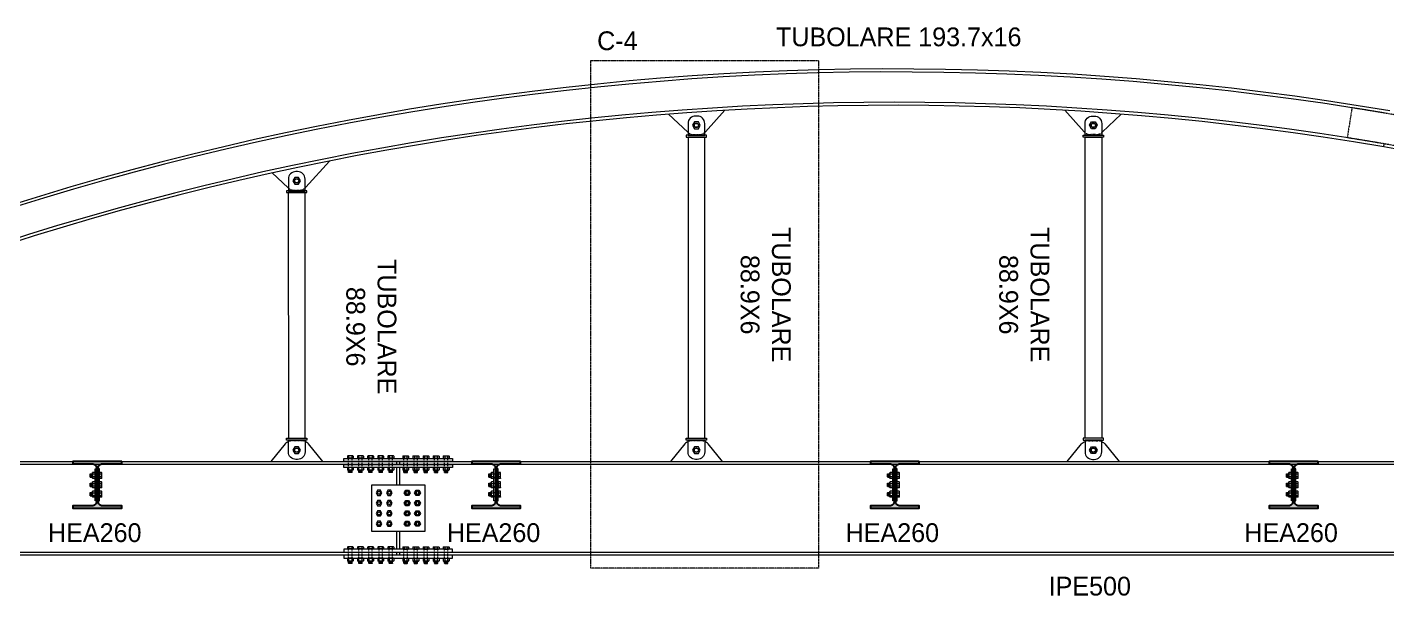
# Model space of a CAD drawing. Header units: millimetres. Extents: x -6949 to 549764, y -83146 to 127128.
# Drawn here: x 178001 to 185246, y 102865 to 105893 of the extents above; entities that cross this region are included whole.
import ezdxf

# ---------------------------------------------------------------- set-up
doc = ezdxf.new("R2010")
doc.units = ezdxf.units.MM
doc.linetypes.add('Centro', pattern=[31.75, 6.35, -4.7625, 15.875, -4.7625])
doc.linetypes.add('Tratto', pattern=[6.35, 3.175, -3.175])
doc.layers.add('A-DETL-HDLN', color=7, linetype='Tratto', lineweight=18, true_color=0x00a600)
doc.layers.add('quote', color=7, linetype='Continuous', lineweight=5, true_color=0x383838)
for name, color, linetype, lineweight in [('bulloni', 5, 'Continuous', 9), ('LINEA DI SEZIONE', 1, 'Centro', 9), ('piastra', 6, 'Continuous', 18), ('S-BEAM', 5, 'Continuous', 18), ('SEZIONI acciaio - Steel sections', 7, 'Continuous', 25), ('tratteggio', 253, 'Tratto', 15)]:
    doc.layers.add(name, color=color, linetype=linetype, lineweight=lineweight)
doc.styles.get("Standard").update_dxf_attribs({"font": ''})
doc.styles.get('Standard').set_extended_font_data('Bahnschrift Light')

# ---------------------------------------------------------------- blocks, each defined once
blk = doc.blocks.new('*U1054')
at = {"layer": 'bulloni'}
blk.add_lwpolyline([(-15.6, 0), (-7.8, -13.5), (7.8, -13.5), (15.6, 0), (7.8, 13.5), (-7.8, 13.5)], close=True, dxfattribs=at)
for radius in [9, 7.88]:
    blk.add_circle((0, 0), radius, dxfattribs=at)
blk = doc.blocks.new('*U1055')
at = {"color": 0, "linetype": 'ByBlock', "lineweight": -2, "transparency": 16777216}
for p in [(0, 0), (55, 0), (0, -55), (55, -55), (0, -110), (55, -110), (0, -165), (55, -165)]:
    blk.add_blockref('*U1054', p, dxfattribs=at)
blk = doc.blocks.new('*U1056')
at = {"layer": 'bulloni'}
blk.add_lwpolyline([(-15.6, 0), (-7.8, -13.5), (7.8, -13.5), (15.6, 0), (7.8, 13.5), (-7.8, 13.5)], close=True, dxfattribs=at)
for radius in [9, 7.88]:
    blk.add_circle((0, 0), radius, dxfattribs=at)
blk = doc.blocks.new('*U1057')
at = {"color": 0, "linetype": 'ByBlock', "lineweight": -2, "transparency": 16777216}
for p in [(0, 0), (55, 0), (0, -55), (55, -55), (0, -110), (55, -110), (0, -165), (55, -165)]:
    blk.add_blockref('*U1056', p, dxfattribs=at)
blk = doc.blocks.new('*U1058')
at = {"layer": 'bulloni'}
for p, q in [((-13.7, 44.3), (-15.6, 43.1)), ((-15.6, 43.1), (-15.6, 32.8)), ((15.6, 32.8), (-15.6, 32.8)), ((13.7, 44.3), (-13.7, 44.3)), ((-12.5, 32.8), (-12.5, 32.3)), ((12.5, 32.3), (-12.5, 32.3)), ((-7.8, 32.8), (-7.8, 43.1)), ((7.8, 43.1), (7.8, 32.8)), ((12.5, 32.8), (12.5, 32.3)), ((13.7, 44.3), (15.6, 43.1)), ((15.6, 43.1), (15.6, 32.8)), ((-13.7, -16.7), (-15.6, -17.9)), ((-15.6, -17.9), (-15.6, -30.4)), ((-13.7, -31.7), (-15.6, -30.4)), ((13.7, -16.7), (-13.7, -16.7)), ((13.7, -31.7), (-13.7, -31.7)), ((-9, -43.3), (-9, -31.7)), ((-8, -44.3), (-9, -43.3)), ((9, -43.3), (-9, -43.3)), ((8, -44.3), (-8, -44.3)), ((-7.8, -30.4), (-7.8, -17.9)), ((-6.5, -34.4), (6.5, -33.7)), ((-6.5, -39.4), (6.5, -38.7)), ((-5, -36.8), (5, -36.3)), ((-5, -41.8), (5, -41.3)), ((7.8, -17.9), (7.8, -30.4)), ((9, -43.3), (8, -44.3)), ((9, -43.3), (9, -31.7)), ((13.7, -16.7), (15.6, -17.9)), ((13.7, -31.7), (15.6, -30.4)), ((15.6, -17.9), (15.6, -30.4))]:
    blk.add_line(p, q, dxfattribs=at)
at = {"layer": 'bulloni', "linetype": 'Tratto'}
for points in [[(-9, -16.7), (-9, 31.3)], [(9, -16.7), (9, 31.3)]]:
    blk.add_lwpolyline(points, dxfattribs=at)
at = {"layer": 'bulloni'}
for centre, radius, start, end in [((-11.7, 37.6), 6.67, 54.26215, 125.73785), ((-10, 31.3), 1, 0, 90), ((0, 19.5), 24.8, 71.68582, 108.31418), ((11.7, 37.6), 6.67, 54.26215, 125.73785), ((10, 31.3), 1, 90, 180), ((-11.7, -23.4), 6.67, 54.26215, 125.73785), ((-11.7, -25), 6.67, 234.26215, 305.73785), ((0, -41.5), 24.8, 71.68582, 108.31418), ((0, -6.9), 24.8, 251.68582, 288.31418), ((11.7, -23.4), 6.67, 54.26215, 125.73785), ((11.7, -25), 6.67, 234.26215, 305.73785)]:
    blk.add_arc(centre, radius, start, end, dxfattribs=at)
blk = doc.blocks.new('*U1044')
at = {"color": 0, "linetype": 'ByBlock', "lineweight": -2, "transparency": 16777216}
for p in [(0, 0), (54, 0), (108, 0), (162, 0), (216, 0)]:
    blk.add_blockref('*U1058', p, dxfattribs=at)
blk = doc.blocks.new('*U1045')
at = {"layer": 'bulloni'}
for p, q in [((-13.7, 44.3), (-15.6, 43.1)), ((-15.6, 43.1), (-15.6, 32.8)), ((15.6, 32.8), (-15.6, 32.8)), ((13.7, 44.3), (-13.7, 44.3)), ((-12.5, 32.8), (-12.5, 32.3)), ((12.5, 32.3), (-12.5, 32.3)), ((-7.8, 32.8), (-7.8, 43.1)), ((7.8, 43.1), (7.8, 32.8)), ((12.5, 32.8), (12.5, 32.3)), ((13.7, 44.3), (15.6, 43.1)), ((15.6, 43.1), (15.6, 32.8)), ((-13.7, -16.7), (-15.6, -17.9)), ((-15.6, -17.9), (-15.6, -30.4)), ((-13.7, -31.7), (-15.6, -30.4)), ((13.7, -16.7), (-13.7, -16.7)), ((13.7, -31.7), (-13.7, -31.7)), ((-9, -43.3), (-9, -31.7)), ((-8, -44.3), (-9, -43.3)), ((9, -43.3), (-9, -43.3)), ((8, -44.3), (-8, -44.3)), ((-7.8, -30.4), (-7.8, -17.9)), ((-6.5, -34.4), (6.5, -33.7)), ((-6.5, -39.4), (6.5, -38.7)), ((-5, -36.8), (5, -36.3)), ((-5, -41.8), (5, -41.3)), ((7.8, -17.9), (7.8, -30.4)), ((9, -43.3), (8, -44.3)), ((9, -43.3), (9, -31.7)), ((13.7, -16.7), (15.6, -17.9)), ((13.7, -31.7), (15.6, -30.4)), ((15.6, -17.9), (15.6, -30.4))]:
    blk.add_line(p, q, dxfattribs=at)
at = {"layer": 'bulloni', "linetype": 'Tratto'}
for points in [[(-9, -16.7), (-9, 31.3)], [(9, -16.7), (9, 31.3)]]:
    blk.add_lwpolyline(points, dxfattribs=at)
at = {"layer": 'bulloni'}
for centre, radius, start, end in [((-11.7, 37.6), 6.67, 54.26215, 125.73785), ((-10, 31.3), 1, 0, 90), ((0, 19.5), 24.8, 71.68582, 108.31418), ((11.7, 37.6), 6.67, 54.26215, 125.73785), ((10, 31.3), 1, 90, 180), ((-11.7, -23.4), 6.67, 54.26215, 125.73785), ((-11.7, -25), 6.67, 234.26215, 305.73785), ((0, -41.5), 24.8, 71.68582, 108.31418), ((0, -6.9), 24.8, 251.68582, 288.31418), ((11.7, -23.4), 6.67, 54.26215, 125.73785), ((11.7, -25), 6.67, 234.26215, 305.73785)]:
    blk.add_arc(centre, radius, start, end, dxfattribs=at)
blk = doc.blocks.new('*U1051')
at = {"color": 0, "linetype": 'ByBlock', "lineweight": -2, "transparency": 16777216}
for p in [(0, 0), (54, 0), (108, 0), (162, 0), (216, 0)]:
    blk.add_blockref('*U1045', p, dxfattribs=at)
blk = doc.blocks.new('*U1043')
at = {"layer": 'bulloni'}
for p, q in [((-13.7, 44.3), (-15.6, 43.1)), ((-15.6, 43.1), (-15.6, 32.8)), ((15.6, 32.8), (-15.6, 32.8)), ((13.7, 44.3), (-13.7, 44.3)), ((-12.5, 32.8), (-12.5, 32.3)), ((12.5, 32.3), (-12.5, 32.3)), ((-7.8, 32.8), (-7.8, 43.1)), ((7.8, 43.1), (7.8, 32.8)), ((12.5, 32.8), (12.5, 32.3)), ((13.7, 44.3), (15.6, 43.1)), ((15.6, 43.1), (15.6, 32.8)), ((-13.7, -16.7), (-15.6, -17.9)), ((-15.6, -17.9), (-15.6, -30.4)), ((-13.7, -31.7), (-15.6, -30.4)), ((13.7, -16.7), (-13.7, -16.7)), ((13.7, -31.7), (-13.7, -31.7)), ((-9, -43.3), (-9, -31.7)), ((-8, -44.3), (-9, -43.3)), ((9, -43.3), (-9, -43.3)), ((8, -44.3), (-8, -44.3)), ((-7.8, -30.4), (-7.8, -17.9)), ((-6.5, -34.4), (6.5, -33.7)), ((-6.5, -39.4), (6.5, -38.7)), ((-5, -36.8), (5, -36.3)), ((-5, -41.8), (5, -41.3)), ((7.8, -17.9), (7.8, -30.4)), ((9, -43.3), (8, -44.3)), ((9, -43.3), (9, -31.7)), ((13.7, -16.7), (15.6, -17.9)), ((13.7, -31.7), (15.6, -30.4)), ((15.6, -17.9), (15.6, -30.4))]:
    blk.add_line(p, q, dxfattribs=at)
at = {"layer": 'bulloni', "linetype": 'Tratto'}
for points in [[(-9, -16.7), (-9, 31.3)], [(9, -16.7), (9, 31.3)]]:
    blk.add_lwpolyline(points, dxfattribs=at)
at = {"layer": 'bulloni'}
for centre, radius, start, end in [((-11.7, 37.6), 6.67, 54.26215, 125.73785), ((-10, 31.3), 1, 0, 90), ((0, 19.5), 24.8, 71.68582, 108.31418), ((11.7, 37.6), 6.67, 54.26215, 125.73785), ((10, 31.3), 1, 90, 180), ((-11.7, -23.4), 6.67, 54.26215, 125.73785), ((-11.7, -25), 6.67, 234.26215, 305.73785), ((0, -41.5), 24.8, 71.68582, 108.31418), ((0, -6.9), 24.8, 251.68582, 288.31418), ((11.7, -23.4), 6.67, 54.26215, 125.73785), ((11.7, -25), 6.67, 234.26215, 305.73785)]:
    blk.add_arc(centre, radius, start, end, dxfattribs=at)
blk = doc.blocks.new('*U1059')
at = {"color": 0, "linetype": 'ByBlock', "lineweight": -2, "transparency": 16777216}
for p in [(0, 0), (54, 0), (108, 0), (162, 0), (216, 0)]:
    blk.add_blockref('*U1043', p, dxfattribs=at)
blk = doc.blocks.new('*U1053')
at = {"layer": 'bulloni'}
for p, q in [((-13.7, 44.3), (-15.6, 43.1)), ((-15.6, 43.1), (-15.6, 32.8)), ((15.6, 32.8), (-15.6, 32.8)), ((13.7, 44.3), (-13.7, 44.3)), ((-12.5, 32.8), (-12.5, 32.3)), ((12.5, 32.3), (-12.5, 32.3)), ((-7.8, 32.8), (-7.8, 43.1)), ((7.8, 43.1), (7.8, 32.8)), ((12.5, 32.8), (12.5, 32.3)), ((13.7, 44.3), (15.6, 43.1)), ((15.6, 43.1), (15.6, 32.8)), ((-13.7, -16.7), (-15.6, -17.9)), ((-15.6, -17.9), (-15.6, -30.4)), ((-13.7, -31.7), (-15.6, -30.4)), ((13.7, -16.7), (-13.7, -16.7)), ((13.7, -31.7), (-13.7, -31.7)), ((-9, -43.3), (-9, -31.7)), ((-8, -44.3), (-9, -43.3)), ((9, -43.3), (-9, -43.3)), ((8, -44.3), (-8, -44.3)), ((-7.8, -30.4), (-7.8, -17.9)), ((-6.5, -34.4), (6.5, -33.7)), ((-6.5, -39.4), (6.5, -38.7)), ((-5, -36.8), (5, -36.3)), ((-5, -41.8), (5, -41.3)), ((7.8, -17.9), (7.8, -30.4)), ((9, -43.3), (8, -44.3)), ((9, -43.3), (9, -31.7)), ((13.7, -16.7), (15.6, -17.9)), ((13.7, -31.7), (15.6, -30.4)), ((15.6, -17.9), (15.6, -30.4))]:
    blk.add_line(p, q, dxfattribs=at)
at = {"layer": 'bulloni', "linetype": 'Tratto'}
for points in [[(-9, -16.7), (-9, 31.3)], [(9, -16.7), (9, 31.3)]]:
    blk.add_lwpolyline(points, dxfattribs=at)
at = {"layer": 'bulloni'}
for centre, radius, start, end in [((-11.7, 37.6), 6.67, 54.26215, 125.73785), ((-10, 31.3), 1, 0, 90), ((0, 19.5), 24.8, 71.68582, 108.31418), ((11.7, 37.6), 6.67, 54.26215, 125.73785), ((10, 31.3), 1, 90, 180), ((-11.7, -23.4), 6.67, 54.26215, 125.73785), ((-11.7, -25), 6.67, 234.26215, 305.73785), ((0, -41.5), 24.8, 71.68582, 108.31418), ((0, -6.9), 24.8, 251.68582, 288.31418), ((11.7, -23.4), 6.67, 54.26215, 125.73785), ((11.7, -25), 6.67, 234.26215, 305.73785)]:
    blk.add_arc(centre, radius, start, end, dxfattribs=at)
blk = doc.blocks.new('*U1052')
at = {"color": 0, "linetype": 'ByBlock', "lineweight": -2, "transparency": 16777216}
for p in [(0, 0), (54, 0), (108, 0), (162, 0), (216, 0)]:
    blk.add_blockref('*U1053', p, dxfattribs=at)
blk = doc.blocks.new('vfdcv')
at = {"layer": 'bulloni'}
for p, q in [((50940.3, -31978.2), (50941.3, -31977.2)), ((50940.3, -31994.2), (50940.3, -31978.2)), ((50941.3, -31995.2), (50940.3, -31994.2)), ((50941.3, -31977.2), (50952.9, -31977.2)), ((50941.3, -31995.2), (50941.3, -31977.2)), ((50941.3, -31995.2), (50952.9, -31995.2)), ((50942.8, -31981.2), (50943.3, -31991.2)), ((50945.2, -31979.7), (50945.9, -31992.7)), ((50947.8, -31981.2), (50948.3, -31991.2)), ((50950.2, -31979.7), (50950.9, -31992.7)), ((50952.9, -31972.5), (50954.2, -31970.6)), ((50952.9, -31999.9), (50952.9, -31972.5)), ((50952.9, -31999.9), (50954.2, -32001.7)), ((50952.9, -32022.5), (50954.2, -32020.6)), ((50952.9, -32049.9), (50952.9, -32022.5)), ((50966.7, -31970.6), (50954.2, -31970.6)), ((50954.2, -31978.4), (50966.7, -31978.4)), ((50966.7, -31994), (50954.2, -31994)), ((50966.7, -32001.7), (50954.2, -32001.7)), ((50966.7, -32020.6), (50954.2, -32020.6)), ((50967.9, -31972.5), (50966.7, -31970.6)), ((50967.9, -31999.9), (50966.7, -32001.7)), ((50967.9, -32022.5), (50966.7, -32020.6)), ((50967.9, -31999.9), (50967.9, -31972.5)), ((50967.9, -32049.9), (50967.9, -32022.5)), ((50991.4, -31998.7), (50991.4, -31973.7)), ((50991.9, -31973.7), (50991.4, -31973.7)), ((50991.9, -31998.7), (50991.4, -31998.7)), ((50991.9, -32001.7), (50991.9, -31970.6)), ((51002.2, -31970.6), (50991.9, -31970.6)), ((50991.9, -31978.4), (51002.2, -31978.4)), ((51002.2, -31994), (50991.9, -31994)), ((51002.2, -32001.7), (50991.9, -32001.7)), ((50991.9, -32051.7), (50991.9, -32020.6)), ((51002.2, -32020.6), (50991.9, -32020.6)), ((51003.4, -31972.5), (51002.2, -31970.6)), ((51003.4, -31999.9), (51002.2, -32001.7)), ((51003.4, -32022.5), (51002.2, -32020.6)), ((51003.4, -31999.9), (51003.4, -31972.5)), ((51003.4, -32049.9), (51003.4, -32022.5)), ((50940.3, -32028.2), (50941.3, -32027.2)), ((50940.3, -32044.2), (50940.3, -32028.2)), ((50941.3, -32045.2), (50940.3, -32044.2)), ((50940.3, -32078.2), (50941.3, -32077.2)), ((50940.3, -32094.2), (50940.3, -32078.2)), ((50941.3, -32095.2), (50940.3, -32094.2)), ((50941.3, -32027.2), (50952.9, -32027.2)), ((50941.3, -32045.2), (50941.3, -32027.2)), ((50941.3, -32045.2), (50952.9, -32045.2)), ((50941.3, -32077.2), (50952.9, -32077.2)), ((50941.3, -32095.2), (50941.3, -32077.2)), ((50941.3, -32095.2), (50952.9, -32095.2)), ((50942.8, -32031.2), (50943.3, -32041.2)), ((50942.8, -32081.2), (50943.3, -32091.2)), ((50945.2, -32029.7), (50945.9, -32042.7)), ((50945.2, -32079.7), (50945.9, -32092.7)), ((50947.8, -32031.2), (50948.3, -32041.2)), ((50947.8, -32081.2), (50948.3, -32091.2)), ((50950.2, -32029.7), (50950.9, -32042.7)), ((50950.2, -32079.7), (50950.9, -32092.7)), ((50952.9, -32049.9), (50954.2, -32051.7)), ((50952.9, -32072.5), (50954.2, -32070.6)), ((50952.9, -32099.9), (50952.9, -32072.5)), ((50954.2, -32028.4), (50966.7, -32028.4)), ((50966.7, -32044), (50954.2, -32044)), ((50966.7, -32051.7), (50954.2, -32051.7)), ((50966.7, -32070.6), (50954.2, -32070.6)), ((50954.2, -32078.4), (50966.7, -32078.4)), ((50966.7, -32094), (50954.2, -32094)), ((50967.9, -32049.9), (50966.7, -32051.7)), ((50967.9, -32072.5), (50966.7, -32070.6)), ((50967.9, -32099.9), (50967.9, -32072.5)), ((50991.4, -32048.7), (50991.4, -32023.7)), ((50991.9, -32023.7), (50991.4, -32023.7)), ((50991.9, -32048.7), (50991.4, -32048.7)), ((50991.4, -32098.7), (50991.4, -32073.7)), ((50991.9, -32073.7), (50991.4, -32073.7)), ((50991.9, -32028.4), (51002.2, -32028.4)), ((51002.2, -32044), (50991.9, -32044)), ((51002.2, -32051.7), (50991.9, -32051.7)), ((50991.9, -32101.7), (50991.9, -32070.6)), ((51002.2, -32070.6), (50991.9, -32070.6)), ((50991.9, -32078.4), (51002.2, -32078.4)), ((51002.2, -32094), (50991.9, -32094)), ((51003.4, -32049.9), (51002.2, -32051.7)), ((51003.4, -32072.5), (51002.2, -32070.6)), ((51003.4, -32099.9), (51003.4, -32072.5)), ((50952.9, -32099.9), (50954.2, -32101.7)), ((50966.7, -32101.7), (50954.2, -32101.7)), ((50967.9, -32099.9), (50966.7, -32101.7)), ((50991.9, -32098.7), (50991.4, -32098.7)), ((51002.2, -32101.7), (50991.9, -32101.7)), ((51003.4, -32099.9), (51002.2, -32101.7))]:
    blk.add_line(p, q, dxfattribs=at)
at = {"layer": 'bulloni', "linetype": 'Tratto'}
for points in [[(50967.9, -31977.2), (50990.4, -31977.2)], [(50967.9, -31995.2), (50990.4, -31995.2)], [(50967.9, -32027.2), (50990.4, -32027.2)], [(50967.9, -32045.2), (50990.4, -32045.2)], [(50967.9, -32077.2), (50990.4, -32077.2)], [(50967.9, -32095.2), (50990.4, -32095.2)]]:
    blk.add_lwpolyline(points, dxfattribs=at)
at = {"layer": 'bulloni'}
for centre, radius, start, end in [((50959.6, -31974.5), 6.67, 144.26215, 215.73785), ((50977.7, -31986.2), 24.8, 161.68582, 198.31418), ((50959.6, -31997.8), 6.67, 144.26215, 215.73785), ((50959.6, -32024.5), 6.67, 144.26215, 215.73785), ((50961.3, -31974.5), 6.67, 324.26215, 35.73785), ((50943.1, -31986.2), 24.8, 341.68582, 18.31418), ((50961.3, -31997.8), 6.67, 324.26215, 35.73785), ((50961.3, -32024.5), 6.67, 324.26215, 35.73785), ((50990.4, -31976.2), 1, 270, 0), ((50990.4, -31996.2), 1, 0, 90), ((50996.8, -31974.5), 6.67, 324.26215, 35.73785), ((50978.6, -31986.2), 24.8, 341.68582, 18.31418), ((50996.8, -31997.8), 6.67, 324.26215, 35.73785), ((50996.8, -32024.5), 6.67, 324.26215, 35.73785), ((50977.7, -32036.2), 24.8, 161.68582, 198.31418), ((50959.6, -32047.8), 6.67, 144.26215, 215.73785), ((50959.6, -32074.5), 6.67, 144.26215, 215.73785), ((50977.7, -32086.2), 24.8, 161.68582, 198.31418), ((50959.6, -32097.8), 6.67, 144.26215, 215.73785), ((50943.1, -32036.2), 24.8, 341.68582, 18.31418), ((50961.3, -32047.8), 6.67, 324.26215, 35.73785), ((50961.3, -32074.5), 6.67, 324.26215, 35.73785), ((50943.1, -32086.2), 24.8, 341.68582, 18.31418), ((50961.3, -32097.8), 6.67, 324.26215, 35.73785), ((50990.4, -32026.2), 1, 270, 0), ((50990.4, -32046.2), 1, 0, 90), ((50990.4, -32076.2), 1, 270, 0), ((50990.4, -32096.2), 1, 0, 90), ((50978.6, -32036.2), 24.8, 341.68582, 18.31418), ((50996.8, -32047.8), 6.67, 324.26215, 35.73785), ((50996.8, -32074.5), 6.67, 324.26215, 35.73785), ((50978.6, -32086.2), 24.8, 341.68582, 18.31418), ((50996.8, -32097.8), 6.67, 324.26215, 35.73785)]:
    blk.add_arc(centre, radius, start, end, dxfattribs=at)

msp = doc.modelspace()

# ---------------------------------------------------------------- hatches: boundary and pattern name
at = {"true_color": 0xc7c8ca}
h = msp.add_hatch(color=9, dxfattribs=at)
h.dxf.hatch_style = 1
h.paths.add_polyline_path([(178402.6, 103568.2), (178504.8, 103568.2), (178504.8, 103580.7), (178244.8, 103580.7), (178244.8, 103568.2), (178347.1, 103568.2, -0.414214), (178371.1, 103544.2), (178371.1, 103514.7), (178378.6, 103514.7), (178378.6, 103544.2, -0.414214)])
h.paths.add_polyline_path([(178371.1, 103464.7), (178378.6, 103464.7), (178378.6, 103496.7), (178371.1, 103496.7)])
h.paths.add_polyline_path([(178378.6, 103446.7), (178371.1, 103446.7), (178371.1, 103414.7), (178378.6, 103414.7)])
h.paths.add_polyline_path([(178378.6, 103396.7), (178371.1, 103396.7), (178371.1, 103367.2, -0.414214), (178347.1, 103343.2), (178244.8, 103343.2), (178244.8, 103330.7), (178504.8, 103330.7), (178504.8, 103343.2), (178402.6, 103343.2, -0.414214), (178378.6, 103367.2)])
h = msp.add_hatch(color=9, dxfattribs=at)
h.dxf.hatch_style = 1
h.paths.add_polyline_path([(180527.6, 103568.2), (180629.8, 103568.2), (180629.8, 103580.7), (180369.8, 103580.7), (180369.8, 103568.2), (180472.1, 103568.2, -0.414214), (180496.1, 103544.2), (180496.1, 103514.7), (180503.6, 103514.7), (180503.6, 103544.2, -0.414214)])
h.paths.add_polyline_path([(180496.1, 103464.7), (180503.6, 103464.7), (180503.6, 103496.7), (180496.1, 103496.7)])
h.paths.add_polyline_path([(180503.6, 103446.7), (180496.1, 103446.7), (180496.1, 103414.7), (180503.6, 103414.7)])
h.paths.add_polyline_path([(180503.6, 103396.7), (180496.1, 103396.7), (180496.1, 103367.2, -0.414214), (180472.1, 103343.2), (180369.8, 103343.2), (180369.8, 103330.7), (180629.8, 103330.7), (180629.8, 103343.2), (180527.6, 103343.2, -0.414214), (180503.6, 103367.2)])
h = msp.add_hatch(color=9, dxfattribs=at)
h.dxf.hatch_style = 1
h.paths.add_polyline_path([(182652.6, 103568.2), (182754.8, 103568.2), (182754.8, 103580.7), (182494.8, 103580.7), (182494.8, 103568.2), (182597.1, 103568.2, -0.414214), (182621.1, 103544.2), (182621.1, 103514.7), (182628.6, 103514.7), (182628.6, 103544.2, -0.414214)])
h.paths.add_polyline_path([(182621.1, 103464.7), (182628.6, 103464.7), (182628.6, 103496.7), (182621.1, 103496.7)])
h.paths.add_polyline_path([(182628.6, 103446.7), (182621.1, 103446.7), (182621.1, 103414.7), (182628.6, 103414.7)])
h.paths.add_polyline_path([(182628.6, 103396.7), (182621.1, 103396.7), (182621.1, 103367.2, -0.414214), (182597.1, 103343.2), (182494.8, 103343.2), (182494.8, 103330.7), (182754.8, 103330.7), (182754.8, 103343.2), (182652.6, 103343.2, -0.414214), (182628.6, 103367.2)])
h = msp.add_hatch(color=9, dxfattribs=at)
h.dxf.hatch_style = 1
h.paths.add_polyline_path([(184777.6, 103568.2), (184879.8, 103568.2), (184879.8, 103580.7), (184619.8, 103580.7), (184619.8, 103568.2), (184722.1, 103568.2, -0.414214), (184746.1, 103544.2), (184746.1, 103514.7), (184753.6, 103514.7), (184753.6, 103544.2, -0.414214)])
h.paths.add_polyline_path([(184746.1, 103464.7), (184753.6, 103464.7), (184753.6, 103496.7), (184746.1, 103496.7)])
h.paths.add_polyline_path([(184753.6, 103446.7), (184746.1, 103446.7), (184746.1, 103414.7), (184753.6, 103414.7)])
h.paths.add_polyline_path([(184753.6, 103396.7), (184746.1, 103396.7), (184746.1, 103367.2, -0.414214), (184722.1, 103343.2), (184619.8, 103343.2), (184619.8, 103330.7), (184879.8, 103330.7), (184879.8, 103343.2), (184777.6, 103343.2, -0.414214), (184753.6, 103367.2)])

# ---------------------------------------------------------------- linework, layer by layer
at = {"layer": 'A-DETL-HDLN'}
for p, q in [((178374.8, 103580.7), (180499.8, 103580.7)), ((180499.8, 103580.7), (182624.8, 103580.7))]:
    msp.add_line(p, q, dxfattribs=at)
at = {"layer": 'bulloni'}
for points in [[(181546.3, 105370.7), (181556.7, 105352.7), (181577.5, 105352.7), (181587.9, 105370.7), (181577.5, 105388.7), (181556.7, 105388.7)], [(183703.3, 105370.7), (183692.9, 105352.7), (183672.1, 105352.7), (183661.7, 105370.7), (183672.1, 105388.7), (183692.9, 105388.7)], [(179416.5, 105075), (179426.9, 105057), (179447.7, 105057), (179458.1, 105075), (179447.7, 105093), (179426.9, 105093)], [(179416.5, 103640.7), (179426.9, 103622.7), (179447.7, 103622.7), (179458.1, 103640.7), (179447.7, 103658.7), (179426.9, 103658.7)], [(181546.3, 103640.7), (181556.7, 103622.7), (181577.5, 103622.7), (181587.9, 103640.7), (181577.5, 103658.7), (181556.7, 103658.7)], [(183703.3, 103640.7), (183692.9, 103622.7), (183672.1, 103622.7), (183661.7, 103640.7), (183672.1, 103658.7), (183692.9, 103658.7)]]:
    msp.add_lwpolyline(points, close=True, dxfattribs=at)
for centre, radius in [((181567.1, 105370.7), 12), ((181567.1, 105370.7), 10.5), ((183682.5, 105370.7), 12), ((183682.5, 105370.7), 10.5), ((179437.3, 105075), 12), ((179437.3, 105075), 10.5), ((179437.3, 103640.7), 12), ((179437.3, 103640.7), 10.5), ((181567.1, 103640.7), 12), ((181567.1, 103640.7), 10.5), ((183682.5, 103640.7), 12), ((183682.5, 103640.7), 10.5)]:
    msp.add_circle(centre, radius, dxfattribs=at)
at = {"layer": 'LINEA DI SEZIONE', "ltscale": 0.2}
msp.add_lwpolyline([(181005.5, 105716.5), (182217, 105716.5), (182217, 103011.7), (181005.5, 103011.7)], close=True, dxfattribs=at)
at = {"layer": 'piastra'}
for p, q in [((181418.8, 105429.9), (181520.8, 105333.5)), ((181615.3, 105336.1), (181718.5, 105450.5)), ((183634.3, 105336.1), (183531.1, 105450.5)), ((183830.8, 105429.9), (183728.9, 105333.5)), ((179485.5, 105040.4), (179611.9, 105180.5)), ((179307.4, 105116.8), (179391, 105037.8))]:
    msp.add_line(p, q, dxfattribs=at)
for points in [[(181522.6, 105318), (181611.5, 105318), (181611.5, 105380.2, 0.414214), (181571.5, 105420.2), (181562.6, 105420.2, 0.414214), (181522.6, 105380.2)], [(183727, 105318), (183638.1, 105318), (183638.1, 105380.2, -0.414214), (183678.1, 105420.2), (183687, 105420.2, -0.414214), (183727, 105380.2)], [(179392.9, 105022.3), (179481.8, 105022.3), (179481.8, 105084.5, 0.414214), (179441.8, 105124.5), (179432.9, 105124.5, 0.414214), (179392.9, 105084.5)], [(179392.9, 103693.4), (179481.8, 103693.4), (179481.8, 103631.3, -0.414214), (179441.8, 103591.3), (179432.9, 103591.3, -0.414214), (179392.9, 103631.3)], [(181522.6, 103693.4), (181611.5, 103693.4), (181611.5, 103631.3, -0.414214), (181571.5, 103591.3), (181562.6, 103591.3, -0.414214), (181522.6, 103631.3)], [(183727, 103693.4), (183638.1, 103693.4), (183638.1, 103631.3, 0.414214), (183678.1, 103591.3), (183687, 103591.3, 0.414214), (183727, 103631.3)]]:
    msp.add_lwpolyline(points, format="xyb", close=True, dxfattribs=at)
for points in [[(181512.5, 105318), (181512.5, 105308), (181621.4, 105308), (181621.4, 105318)], [(183737.1, 105318), (183737.1, 105308), (183628.2, 105308), (183628.2, 105318)], [(179382.7, 105022.3), (179382.7, 105012.3), (179491.6, 105012.3), (179491.6, 105022.3)], [(179382.7, 103693.4), (179382.7, 103703.4), (179491.6, 103703.4), (179491.6, 103693.4)], [(181512.5, 103693.4), (181512.5, 103703.4), (181621.4, 103703.4), (181621.4, 103693.4)], [(183737.1, 103693.4), (183737.1, 103703.4), (183628.2, 103703.4), (183628.2, 103693.4)], [(178363.6, 103540.7), (178371.1, 103540.7), (178371.1, 103370.7), (178363.6, 103370.7)], [(178386.1, 103540.7), (178378.6, 103540.7), (178378.6, 103370.7), (178386.1, 103370.7)], [(180268, 103580.7), (179689, 103580.7), (179689, 103596.7), (180268, 103596.7)], [(180268, 103548.7), (179689, 103548.7), (179689, 103564.7), (180268, 103564.7)], [(180488.6, 103540.7), (180496.1, 103540.7), (180496.1, 103370.7), (180488.6, 103370.7)], [(180511.1, 103540.7), (180503.6, 103540.7), (180503.6, 103370.7), (180511.1, 103370.7)], [(182613.6, 103540.7), (182621.1, 103540.7), (182621.1, 103370.7), (182613.6, 103370.7)], [(182636.1, 103540.7), (182628.6, 103540.7), (182628.6, 103370.7), (182636.1, 103370.7)], [(184738.6, 103540.7), (184746.1, 103540.7), (184746.1, 103370.7), (184738.6, 103370.7)], [(184761.1, 103540.7), (184753.6, 103540.7), (184753.6, 103370.7), (184761.1, 103370.7)], [(180121, 103453.2), (179836, 103453.2), (179836, 103208.2), (180121, 103208.2)], [(180268, 103112.7), (179689, 103112.7), (179689, 103096.7), (180268, 103096.7)], [(180268, 103080.7), (179689, 103080.7), (179689, 103064.7), (180268, 103064.7)]]:
    msp.add_lwpolyline(points, close=True, dxfattribs=at)
for points in [[(179392.9, 103685.9, 0.116767), (179376.3, 103673.4), (179299.7, 103580.7)], [(179576.4, 103580.7), (179500.6, 103673.3, 0.130861), (179481.8, 103686.8, 0.130861)], [(181522.6, 103685.9, 0.116767), (181506.1, 103673.4), (181429.4, 103580.7)], [(181706.2, 103580.7), (181630.3, 103673.3, 0.130861), (181611.5, 103686.8, 0.130861)], [(183543.4, 103580.7), (183619.3, 103673.3, -0.130861), (183638.1, 103686.8, -0.130861)], [(183727, 103685.9, -0.116767), (183743.5, 103673.4), (183820.2, 103580.7)]]:
    msp.add_lwpolyline(points, format="xyb", dxfattribs=at)
for points in [[(179369.1, 103662.9), (179369.2, 103662.9)], [(179509.1, 103662.9), (179509, 103662.9)], [(179509.1, 103662.9), (179509, 103662.9)], [(181498.9, 103662.9), (181499, 103662.9)], [(181638.9, 103662.9), (181638.7, 103662.9)], [(181638.9, 103662.9), (181638.7, 103662.9)], [(183610.8, 103662.9), (183610.9, 103662.9)], [(183610.8, 103662.9), (183610.9, 103662.9)], [(183750.8, 103662.9), (183750.6, 103662.9)]]:
    msp.add_lwpolyline(points, dxfattribs=at)
for centre, start, end in [((181551.7, 105366.2), 226.61709, 229.84789), ((181581.9, 105366.2), 311.21497, 317.94512), ((183667.7, 105366.2), 222.05488, 228.78503), ((183697.9, 105366.2), 310.15211, 313.38291), ((179421.9, 105070.5), 226.61709, 229.84789), ((179452.1, 105070.5), 311.21497, 317.94512)]:
    msp.add_arc(centre, 45, start, end, dxfattribs=at)
at = {"layer": 'S-BEAM'}
for points in [[(181522.6, 103703.4), (181611.5, 103703.4), (181611.4, 105308), (181522.5, 105308), (181522.6, 103703.4)], [(183727, 103703.4), (183638.1, 103703.4), (183638.2, 105308), (183727.1, 105308), (183727, 103703.4)], [(185229.9, 105256.2), (185232.6, 105272)], [(179392.9, 103703.4), (179481.8, 103703.4), (179481.6, 105012.3), (179392.7, 105012.3), (179392.9, 103703.4)], [(179971, 103564.7), (179971, 103580.7)], [(179971, 103453.2), (179971, 103548.7)], [(179986, 103564.7), (179986, 103580.7)], [(179986, 103453.2), (179986, 103548.7)], [(179971, 103112.7), (179971, 103208.2)], [(179986, 103112.7), (179986, 103208.2)], [(174685.8, 103096.7), (190563.8, 103096.7), (190563.8, 103080.7), (174685.8, 103080.7)], [(179971, 103080.7), (179971, 103096.7)], [(179986, 103080.7), (179986, 103096.7)]]:
    msp.add_lwpolyline(points, dxfattribs=at)
msp.add_lwpolyline([(174685.8, 103580.7), (190563.8, 103580.7), (190563.8, 103564.7), (174685.8, 103564.7)], close=True, dxfattribs=at)
for centre, radius, start, end in [((182624.8, 90015.7), 15655.2, 80.29979, 119.94725), ((182624.8, 90015.7), 15639.2, 80.37404, 119.84535), ((182624.8, 90015.7), 15477.5, 80.37395, 118.7849), ((182624.8, 90015.9), 15461.4, 80.29965, 118.67689), ((182624.8, 90015.7), 15461.5, 61.32321, 80.29993)]:
    msp.add_arc(centre, radius, start, end, dxfattribs=at)
at = {"layer": 'SEZIONI acciaio - Steel sections'}
for points in [[(178504.8, 103580.7), (178244.8, 103580.7), (178244.8, 103568.2), (178347.1, 103568.2, -0.414214), (178371.1, 103544.2), (178371.1, 103367.2, -0.414214), (178347.1, 103343.2), (178244.8, 103343.2), (178244.8, 103330.7), (178504.8, 103330.7), (178504.8, 103343.2), (178402.6, 103343.2, -0.414214), (178378.6, 103367.2), (178378.6, 103544.2, -0.414214), (178402.6, 103568.2), (178504.8, 103568.2)], [(180629.8, 103580.7), (180369.8, 103580.7), (180369.8, 103568.2), (180472.1, 103568.2, -0.414214), (180496.1, 103544.2), (180496.1, 103367.2, -0.414214), (180472.1, 103343.2), (180369.8, 103343.2), (180369.8, 103330.7), (180629.8, 103330.7), (180629.8, 103343.2), (180527.6, 103343.2, -0.414214), (180503.6, 103367.2), (180503.6, 103544.2, -0.414214), (180527.6, 103568.2), (180629.8, 103568.2)], [(182754.8, 103580.7), (182494.8, 103580.7), (182494.8, 103568.2), (182597.1, 103568.2, -0.414214), (182621.1, 103544.2), (182621.1, 103367.2, -0.414214), (182597.1, 103343.2), (182494.8, 103343.2), (182494.8, 103330.7), (182754.8, 103330.7), (182754.8, 103343.2), (182652.6, 103343.2, -0.414214), (182628.6, 103367.2), (182628.6, 103544.2, -0.414214), (182652.6, 103568.2), (182754.8, 103568.2)], [(184879.8, 103580.7), (184619.8, 103580.7), (184619.8, 103568.2), (184722.1, 103568.2, -0.414214), (184746.1, 103544.2), (184746.1, 103367.2, -0.414214), (184722.1, 103343.2), (184619.8, 103343.2), (184619.8, 103330.7), (184879.8, 103330.7), (184879.8, 103343.2), (184777.6, 103343.2, -0.414214), (184753.6, 103367.2), (184753.6, 103544.2, -0.414214), (184777.6, 103568.2), (184879.8, 103568.2)]]:
    msp.add_lwpolyline(points, format="xyb", close=True, dxfattribs=at)
at = {"layer": 'tratteggio', "color": 30, "ltscale": 0.4}
for p, q in [((181551.7, 105321.2), (181581.9, 105321.2)), ((183697.9, 105321.2), (183667.7, 105321.2)), ((179421.9, 105025.5), (179452.1, 105025.5)), ((179465.7, 103689.7), (179411, 103689.7)), ((181595.5, 103689.7), (181540.8, 103689.7)), ((183654.1, 103689.7), (183708.8, 103689.7))]:
    msp.add_line(p, q, dxfattribs=at)
msp.add_lwpolyline([(185458.9, 105395.9, 0.006662), (185060.5, 105464.1), (185035.3, 105304.4, -0.006461), (185429.5, 105237)], format="xyb", close=True, dxfattribs=at)
for centre, radius, start, end in [((181553, 105369.9), 48.7, 231.42663, 268.42126), ((181581.9, 105366.2), 45, 270, 311.21497), ((183667.7, 105366.2), 45, 228.78503, 270), ((183696.6, 105369.9), 48.7, 271.57874, 308.57337), ((179423.2, 105074.2), 48.7, 231.42663, 268.42126), ((179452.1, 105070.5), 45, 270, 311.21497), ((179411, 103644.7), 45, 90, 113.76455), ((179465.7, 103644.7), 45, 69.15927, 90), ((181540.8, 103644.7), 45, 90, 113.76455), ((181595.5, 103644.7), 45, 69.15927, 90), ((183654.1, 103644.7), 45, 90, 110.84073), ((183708.8, 103644.7), 45, 66.23545, 90)]:
    msp.add_arc(centre, radius, start, end, dxfattribs=at)

# ---------------------------------------------------------------- block references
for name, p in [('*U1051', (179723, 103565.4)), ('*U1057', (179876, 103413.2)), ('*U1052', (179723, 103081.4))]:
    msp.add_blockref(name, p)
at = {"xscale": -1}
for name, p in [('*U1044', (180234, 103565.4)), ('*U1055', (180081, 103413.2)), ('*U1059', (180234, 103081.4))]:
    msp.add_blockref(name, p, dxfattribs=at)
at = {"layer": 'S-BEAM'}
for p in [(127395.6, 135491.9), (129520.6, 135491.9), (131645.6, 135491.9), (133770.6, 135491.9)]:
    msp.add_blockref('vfdcv', p, dxfattribs=at)

# ---------------------------------------------------------------- texts
at = {"layer": 'LINEA DI SEZIONE', "insert": (181038.2, 105871.1), "char_height": 100, "attachment_point": 1}
msp.add_mtext_dynamic_manual_height_columns('C-4', width=821.11, gutter_width=1, heights=[0], dxfattribs=at)
at = {"layer": 'quote', "char_height": 100, "attachment_point": 1}
for s, width, insert in [('TUBOLARE 193.7x16', 1590.421, (181991.3, 105891.8)), ('HEA260', 854.219, (178112.3, 103251)), ('HEA260', 854.219, (180237.3, 103251)), ('HEA260', 854.219, (182362.3, 103251)), ('HEA260', 854.219, (184487.3, 103251)), ('IPE500', 854.219, (183444.2, 102966.1))]:
    msp.add_mtext_dynamic_manual_height_columns(s, width=width, gutter_width=1, heights=[0], dxfattribs=dict(at, insert=insert))
at = {"layer": 'quote', "char_height": 100, "rotation": 270}
for insert, attachment_point in [((181801.9, 104895.5), 7), ((183447.7, 104895.5), 1), ((179700.3, 104725.1), 7)]:
    msp.add_mtext_dynamic_manual_height_columns('\\pxqc;TUBOLARE 88.9X6', width=854.219, gutter_width=1, heights=[0], dxfattribs=dict(at, insert=insert, attachment_point=attachment_point))

doc.saveas('drawing.dxf')
